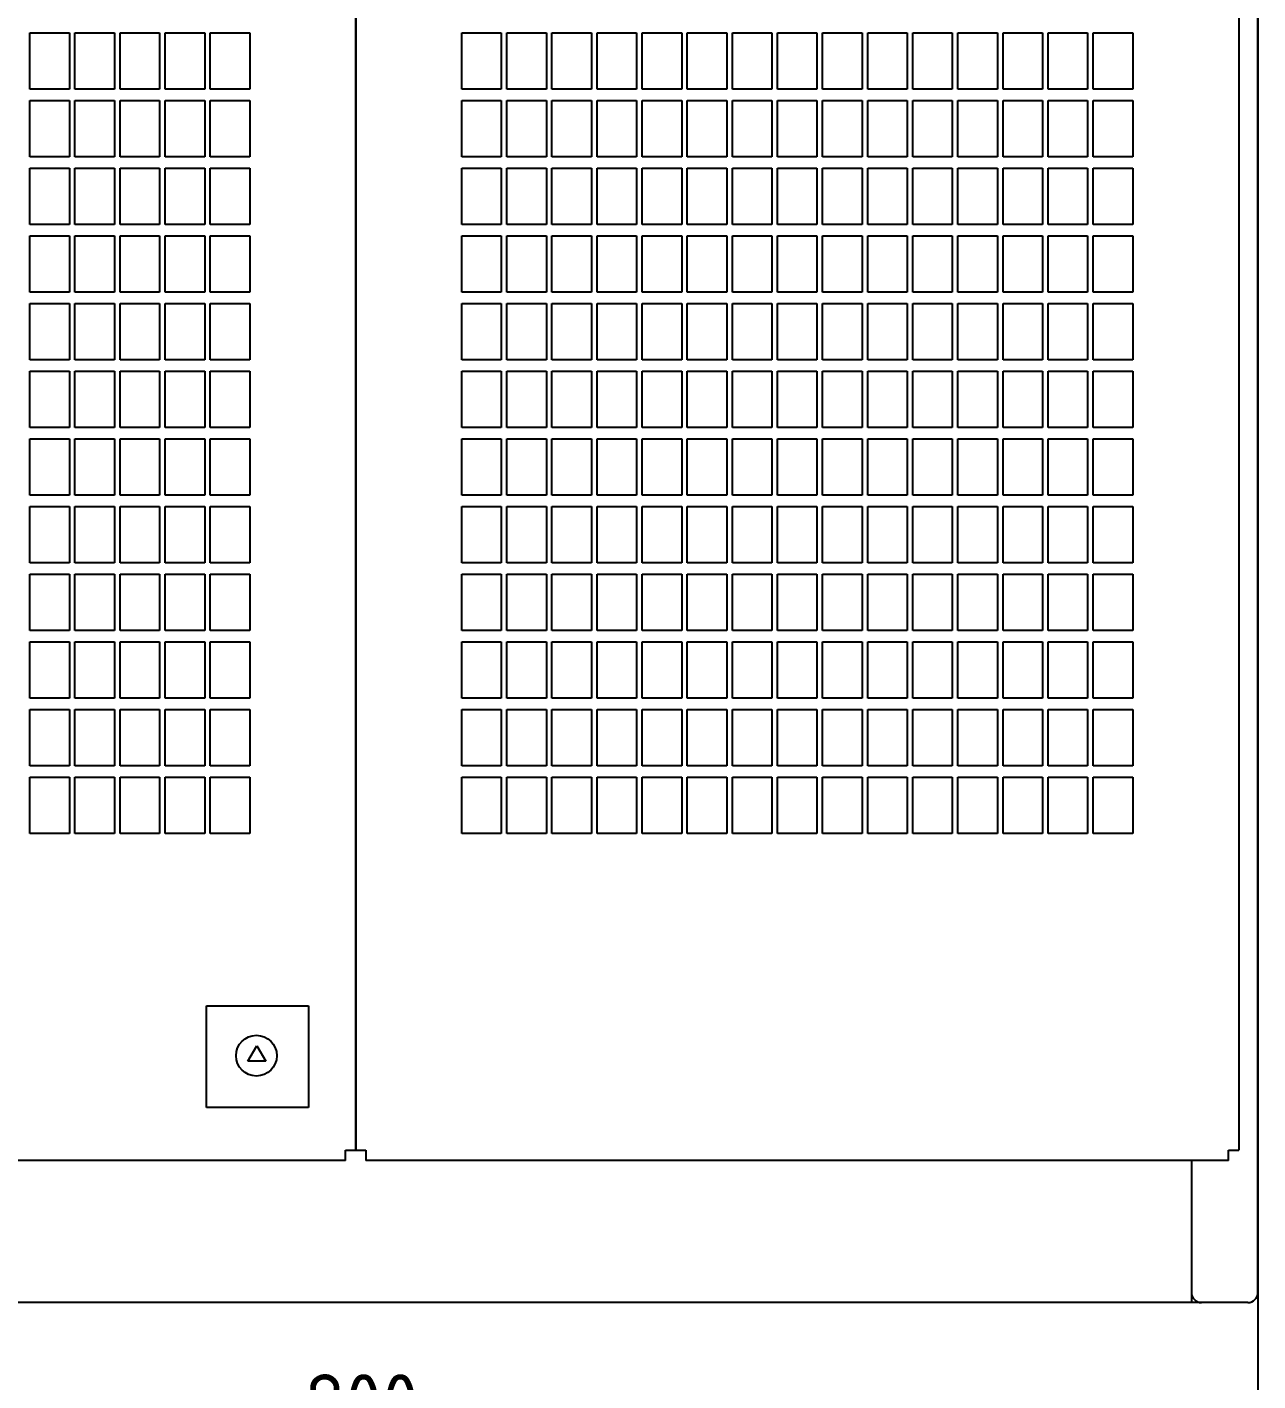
# Model space of a CAD drawing. Header units: inches. Extents: x 0 to 420, y 0 to 297.
# Drawn here: x 287.45 to 331.11, y 102.15 to 150.17 of the extents above; entities that cross this region are included whole.
import ezdxf
from ezdxf.enums import TextEntityAlignment as Align

# ---------------------------------------------------------------- set-up
doc = ezdxf.new("R2010")
doc.units = ezdxf.units.IN
doc.layers.add('Default', color=7, linetype='Continuous')
doc.layers.add('DV1_Default', color=7, linetype='Continuous')
doc.styles.add('SEACAD_seiso_ttf', font='seiso.ttf', dxfattribs={"height": 2})
doc.dimstyles.new('ISO', dxfattribs={"dimtxt": 2, "dimasz": 2, "dimexe": 1, "dimexo": 0, "dimgap": 1, "dimtad": 1, "dimlfac": 12.5, "dimtxsty": 'SEACAD_seiso_ttf', "dimblk1": '_SE_FILLED', "dimblk2": '_SE_FILLED', "dimsah": 1, "dimcen": 1, "dimclrd": 7, "dimclre": 7, "dimclrt": 7, "dimadec": 0, "dimazin": 0, "dimtfac": 1, "dimtmove": 0, "dimatfit": 3, "dimfxl": 1, "dimtolj": 1, "dimarcsym": 0})

# ---------------------------------------------------------------- blocks, each defined once
blk = doc.blocks.new('SE')
at = {"layer": 'Default', "color": 7, "linetype": 'Continuous', "ltscale": 25.4}
for p, q in [((293.818, 111.84), (293.818, 115.449)), ((293.818, 115.449), (297.428, 115.449)), ((297.428, 115.449), (297.428, 111.84)), ((295.275, 113.484), (295.595, 114.032)), ((295.595, 114.032), (295.919, 113.484)), ((295.919, 113.484), (295.275, 113.484)), ((297.428, 111.84), (293.818, 111.84))]:
    blk.add_line(p, q, dxfattribs=at)
blk.add_circle((295.584, 113.683), 0.722, dxfattribs=at)
at = {"layer": 'DV1_Default', "color": 7, "linetype": 'Continuous', "ltscale": 25.4}
for p, q in [((331.109, 280.566), (331.109, 105.286)), ((331.109, 280.566), (331.109, 105.286)), ((331.109, 280.566), (331.109, 105.286)), ((331.109, 280.566), (331.109, 105.286)), ((331.109, 280.566), (331.109, 105.286)), ((331.109, 280.566), (331.109, 121.286)), ((331.109, 105.286), (331.109, 280.566)), ((331.109, 280.566), (331.109, 105.286)), ((331.109, 105.286), (331.109, 280.566)), ((331.109, 105.286), (331.109, 280.566)), ((331.109, 105.286), (331.109, 280.566)), ((331.109, 280.566), (331.109, 105.286)), ((331.109, 280.566), (331.109, 105.286)), ((331.109, 280.566), (331.109, 105.286)), ((331.109, 280.566), (331.109, 121.286)), ((331.109, 105.286), (331.109, 280.566)), ((331.109, 280.566), (331.109, 105.286)), ((331.109, 105.286), (331.109, 280.566)), ((299.109, 110.326), (299.109, 275.526)), ((330.429, 275.526), (330.429, 110.326)), ((331.109, 105.286), (331.109, 264.566)), ((331.109, 105.286), (331.109, 264.566)), ((331.109, 105.286), (331.109, 264.566)), ((331.109, 105.286), (331.109, 264.566)), ((331.109, 105.286), (331.109, 264.566)), ((331.109, 105.286), (331.109, 264.566)), ((331.109, 105.286), (331.109, 264.566)), ((331.109, 105.286), (331.109, 264.566)), ((331.109, 105.286), (331.109, 264.566)), ((331.109, 105.286), (331.109, 264.566)), ((331.109, 105.286), (331.109, 264.566)), ((331.109, 105.286), (331.109, 264.566)), ((299.109, 259.526), (299.109, 110.326)), ((287.549, 147.966), (287.549, 149.966)), ((287.549, 149.966), (288.949, 149.966)), ((288.949, 149.966), (288.949, 147.966)), ((289.149, 147.966), (289.149, 149.966)), ((289.149, 149.966), (290.549, 149.966)), ((290.549, 149.966), (290.549, 147.966)), ((290.749, 147.966), (290.749, 149.966)), ((290.749, 149.966), (292.149, 149.966)), ((292.149, 149.966), (292.149, 147.966)), ((292.349, 147.966), (292.349, 149.966)), ((292.349, 149.966), (293.749, 149.966)), ((293.749, 149.966), (293.749, 147.966)), ((293.949, 147.966), (293.949, 149.966)), ((293.949, 149.966), (295.349, 149.966)), ((295.349, 149.966), (295.349, 147.966)), ((302.869, 147.966), (302.869, 149.966)), ((302.869, 149.966), (304.269, 149.966)), ((304.269, 149.966), (304.269, 147.966)), ((304.469, 147.966), (304.469, 149.966)), ((304.469, 149.966), (305.869, 149.966)), ((305.869, 149.966), (305.869, 147.966)), ((306.069, 147.966), (306.069, 149.966)), ((306.069, 149.966), (307.469, 149.966)), ((307.469, 149.966), (307.469, 147.966)), ((307.669, 147.966), (307.669, 149.966)), ((307.669, 149.966), (309.069, 149.966)), ((309.069, 149.966), (309.069, 147.966)), ((309.269, 147.966), (309.269, 149.966)), ((309.269, 149.966), (310.669, 149.966)), ((310.669, 149.966), (310.669, 147.966)), ((310.869, 147.966), (310.869, 149.966)), ((310.869, 149.966), (312.269, 149.966)), ((312.269, 149.966), (312.269, 147.966)), ((312.469, 147.966), (312.469, 149.966)), ((312.469, 149.966), (313.869, 149.966)), ((313.869, 149.966), (313.869, 147.966)), ((314.069, 147.966), (314.069, 149.966)), ((314.069, 149.966), (315.469, 149.966)), ((315.469, 149.966), (315.469, 147.966)), ((315.669, 147.966), (315.669, 149.966)), ((315.669, 149.966), (317.069, 149.966)), ((317.069, 149.966), (317.069, 147.966)), ((317.269, 147.966), (317.269, 149.966)), ((317.269, 149.966), (318.669, 149.966)), ((318.669, 149.966), (318.669, 147.966)), ((318.869, 147.966), (318.869, 149.966)), ((318.869, 149.966), (320.269, 149.966)), ((320.269, 149.966), (320.269, 147.966)), ((320.469, 147.966), (320.469, 149.966)), ((320.469, 149.966), (321.869, 149.966)), ((321.869, 149.966), (321.869, 147.966)), ((322.069, 147.966), (322.069, 149.966)), ((322.069, 149.966), (323.469, 149.966)), ((323.469, 149.966), (323.469, 147.966)), ((323.669, 147.966), (323.669, 149.966)), ((323.669, 149.966), (325.069, 149.966)), ((325.069, 149.966), (325.069, 147.966)), ((325.269, 147.966), (325.269, 149.966)), ((325.269, 149.966), (326.669, 149.966)), ((326.669, 149.966), (326.669, 147.966)), ((288.949, 147.966), (287.549, 147.966)), ((290.549, 147.966), (289.149, 147.966)), ((292.149, 147.966), (290.749, 147.966)), ((293.749, 147.966), (292.349, 147.966)), ((295.349, 147.966), (293.949, 147.966)), ((304.269, 147.966), (302.869, 147.966)), ((305.869, 147.966), (304.469, 147.966)), ((307.469, 147.966), (306.069, 147.966)), ((309.069, 147.966), (307.669, 147.966)), ((310.669, 147.966), (309.269, 147.966)), ((312.269, 147.966), (310.869, 147.966)), ((313.869, 147.966), (312.469, 147.966)), ((315.469, 147.966), (314.069, 147.966)), ((317.069, 147.966), (315.669, 147.966)), ((318.669, 147.966), (317.269, 147.966)), ((320.269, 147.966), (318.869, 147.966)), ((321.869, 147.966), (320.469, 147.966)), ((323.469, 147.966), (322.069, 147.966)), ((325.069, 147.966), (323.669, 147.966)), ((326.669, 147.966), (325.269, 147.966)), ((287.549, 145.566), (287.549, 147.566)), ((287.549, 147.566), (288.949, 147.566)), ((288.949, 147.566), (288.949, 145.566)), ((289.149, 145.566), (289.149, 147.566)), ((289.149, 147.566), (290.549, 147.566)), ((290.549, 147.566), (290.549, 145.566)), ((290.749, 145.566), (290.749, 147.566)), ((290.749, 147.566), (292.149, 147.566)), ((292.149, 147.566), (292.149, 145.566)), ((292.349, 145.566), (292.349, 147.566)), ((292.349, 147.566), (293.749, 147.566)), ((293.749, 147.566), (293.749, 145.566)), ((293.949, 145.566), (293.949, 147.566)), ((293.949, 147.566), (295.349, 147.566)), ((295.349, 147.566), (295.349, 145.566)), ((302.869, 145.566), (302.869, 147.566)), ((302.869, 147.566), (304.269, 147.566)), ((304.269, 147.566), (304.269, 145.566)), ((304.469, 145.566), (304.469, 147.566)), ((304.469, 147.566), (305.869, 147.566)), ((305.869, 147.566), (305.869, 145.566)), ((306.069, 145.566), (306.069, 147.566)), ((306.069, 147.566), (307.469, 147.566)), ((307.469, 147.566), (307.469, 145.566)), ((307.669, 145.566), (307.669, 147.566)), ((307.669, 147.566), (309.069, 147.566)), ((309.069, 147.566), (309.069, 145.566)), ((309.269, 145.566), (309.269, 147.566)), ((309.269, 147.566), (310.669, 147.566)), ((310.669, 147.566), (310.669, 145.566)), ((310.869, 145.566), (310.869, 147.566)), ((310.869, 147.566), (312.269, 147.566)), ((312.269, 147.566), (312.269, 145.566)), ((312.469, 145.566), (312.469, 147.566)), ((312.469, 147.566), (313.869, 147.566)), ((313.869, 147.566), (313.869, 145.566)), ((314.069, 145.566), (314.069, 147.566)), ((314.069, 147.566), (315.469, 147.566)), ((315.469, 147.566), (315.469, 145.566)), ((315.669, 145.566), (315.669, 147.566)), ((315.669, 147.566), (317.069, 147.566)), ((317.069, 147.566), (317.069, 145.566)), ((317.269, 145.566), (317.269, 147.566)), ((317.269, 147.566), (318.669, 147.566)), ((318.669, 147.566), (318.669, 145.566)), ((318.869, 145.566), (318.869, 147.566)), ((318.869, 147.566), (320.269, 147.566)), ((320.269, 147.566), (320.269, 145.566)), ((320.469, 145.566), (320.469, 147.566)), ((320.469, 147.566), (321.869, 147.566)), ((321.869, 147.566), (321.869, 145.566)), ((322.069, 145.566), (322.069, 147.566)), ((322.069, 147.566), (323.469, 147.566)), ((323.469, 147.566), (323.469, 145.566)), ((323.669, 145.566), (323.669, 147.566)), ((323.669, 147.566), (325.069, 147.566)), ((325.069, 147.566), (325.069, 145.566)), ((325.269, 145.566), (325.269, 147.566)), ((325.269, 147.566), (326.669, 147.566)), ((326.669, 147.566), (326.669, 145.566)), ((288.949, 145.566), (287.549, 145.566)), ((290.549, 145.566), (289.149, 145.566)), ((292.149, 145.566), (290.749, 145.566)), ((293.749, 145.566), (292.349, 145.566)), ((295.349, 145.566), (293.949, 145.566)), ((304.269, 145.566), (302.869, 145.566)), ((305.869, 145.566), (304.469, 145.566)), ((307.469, 145.566), (306.069, 145.566)), ((309.069, 145.566), (307.669, 145.566)), ((310.669, 145.566), (309.269, 145.566)), ((312.269, 145.566), (310.869, 145.566)), ((313.869, 145.566), (312.469, 145.566)), ((315.469, 145.566), (314.069, 145.566)), ((317.069, 145.566), (315.669, 145.566)), ((318.669, 145.566), (317.269, 145.566)), ((320.269, 145.566), (318.869, 145.566)), ((321.869, 145.566), (320.469, 145.566)), ((323.469, 145.566), (322.069, 145.566)), ((325.069, 145.566), (323.669, 145.566)), ((326.669, 145.566), (325.269, 145.566)), ((287.549, 143.166), (287.549, 145.166)), ((287.549, 145.166), (288.949, 145.166)), ((288.949, 145.166), (288.949, 143.166)), ((289.149, 143.166), (289.149, 145.166)), ((289.149, 145.166), (290.549, 145.166)), ((290.549, 145.166), (290.549, 143.166)), ((290.749, 143.166), (290.749, 145.166)), ((290.749, 145.166), (292.149, 145.166)), ((292.149, 145.166), (292.149, 143.166)), ((292.349, 143.166), (292.349, 145.166)), ((292.349, 145.166), (293.749, 145.166)), ((293.749, 145.166), (293.749, 143.166)), ((293.949, 143.166), (293.949, 145.166)), ((293.949, 145.166), (295.349, 145.166)), ((295.349, 145.166), (295.349, 143.166)), ((302.869, 143.166), (302.869, 145.166)), ((302.869, 145.166), (304.269, 145.166)), ((304.269, 145.166), (304.269, 143.166)), ((304.469, 143.166), (304.469, 145.166)), ((304.469, 145.166), (305.869, 145.166)), ((305.869, 145.166), (305.869, 143.166)), ((306.069, 143.166), (306.069, 145.166)), ((306.069, 145.166), (307.469, 145.166)), ((307.469, 145.166), (307.469, 143.166)), ((307.669, 143.166), (307.669, 145.166)), ((307.669, 145.166), (309.069, 145.166)), ((309.069, 145.166), (309.069, 143.166)), ((309.269, 143.166), (309.269, 145.166)), ((309.269, 145.166), (310.669, 145.166)), ((310.669, 145.166), (310.669, 143.166)), ((310.869, 143.166), (310.869, 145.166)), ((310.869, 145.166), (312.269, 145.166)), ((312.269, 145.166), (312.269, 143.166)), ((312.469, 143.166), (312.469, 145.166)), ((312.469, 145.166), (313.869, 145.166)), ((313.869, 145.166), (313.869, 143.166)), ((314.069, 143.166), (314.069, 145.166)), ((314.069, 145.166), (315.469, 145.166)), ((315.469, 145.166), (315.469, 143.166)), ((315.669, 143.166), (315.669, 145.166)), ((315.669, 145.166), (317.069, 145.166)), ((317.069, 145.166), (317.069, 143.166)), ((317.269, 143.166), (317.269, 145.166)), ((317.269, 145.166), (318.669, 145.166)), ((318.669, 145.166), (318.669, 143.166)), ((318.869, 143.166), (318.869, 145.166)), ((318.869, 145.166), (320.269, 145.166)), ((320.269, 145.166), (320.269, 143.166)), ((320.469, 143.166), (320.469, 145.166)), ((320.469, 145.166), (321.869, 145.166)), ((321.869, 145.166), (321.869, 143.166)), ((322.069, 143.166), (322.069, 145.166)), ((322.069, 145.166), (323.469, 145.166)), ((323.469, 145.166), (323.469, 143.166)), ((323.669, 143.166), (323.669, 145.166)), ((323.669, 145.166), (325.069, 145.166)), ((325.069, 145.166), (325.069, 143.166)), ((325.269, 143.166), (325.269, 145.166)), ((325.269, 145.166), (326.669, 145.166)), ((326.669, 145.166), (326.669, 143.166)), ((288.949, 143.166), (287.549, 143.166)), ((290.549, 143.166), (289.149, 143.166)), ((292.149, 143.166), (290.749, 143.166)), ((293.749, 143.166), (292.349, 143.166)), ((295.349, 143.166), (293.949, 143.166)), ((304.269, 143.166), (302.869, 143.166)), ((305.869, 143.166), (304.469, 143.166)), ((307.469, 143.166), (306.069, 143.166)), ((309.069, 143.166), (307.669, 143.166)), ((310.669, 143.166), (309.269, 143.166)), ((312.269, 143.166), (310.869, 143.166)), ((313.869, 143.166), (312.469, 143.166)), ((315.469, 143.166), (314.069, 143.166)), ((317.069, 143.166), (315.669, 143.166)), ((318.669, 143.166), (317.269, 143.166)), ((320.269, 143.166), (318.869, 143.166)), ((321.869, 143.166), (320.469, 143.166)), ((323.469, 143.166), (322.069, 143.166)), ((325.069, 143.166), (323.669, 143.166)), ((326.669, 143.166), (325.269, 143.166)), ((287.549, 140.766), (287.549, 142.766)), ((287.549, 142.766), (288.949, 142.766)), ((288.949, 142.766), (288.949, 140.766)), ((289.149, 140.766), (289.149, 142.766)), ((289.149, 142.766), (290.549, 142.766)), ((290.549, 142.766), (290.549, 140.766)), ((290.749, 140.766), (290.749, 142.766)), ((290.749, 142.766), (292.149, 142.766)), ((292.149, 142.766), (292.149, 140.766)), ((292.349, 140.766), (292.349, 142.766)), ((292.349, 142.766), (293.749, 142.766)), ((293.749, 142.766), (293.749, 140.766)), ((293.949, 140.766), (293.949, 142.766)), ((293.949, 142.766), (295.349, 142.766)), ((295.349, 142.766), (295.349, 140.766)), ((302.869, 140.766), (302.869, 142.766)), ((302.869, 142.766), (304.269, 142.766)), ((304.269, 142.766), (304.269, 140.766)), ((304.469, 140.766), (304.469, 142.766)), ((304.469, 142.766), (305.869, 142.766)), ((305.869, 142.766), (305.869, 140.766)), ((306.069, 140.766), (306.069, 142.766)), ((306.069, 142.766), (307.469, 142.766)), ((307.469, 142.766), (307.469, 140.766)), ((307.669, 140.766), (307.669, 142.766)), ((307.669, 142.766), (309.069, 142.766)), ((309.069, 142.766), (309.069, 140.766)), ((309.269, 140.766), (309.269, 142.766)), ((309.269, 142.766), (310.669, 142.766)), ((310.669, 142.766), (310.669, 140.766)), ((310.869, 140.766), (310.869, 142.766)), ((310.869, 142.766), (312.269, 142.766)), ((312.269, 142.766), (312.269, 140.766)), ((312.469, 140.766), (312.469, 142.766)), ((312.469, 142.766), (313.869, 142.766)), ((313.869, 142.766), (313.869, 140.766)), ((314.069, 140.766), (314.069, 142.766)), ((314.069, 142.766), (315.469, 142.766)), ((315.469, 142.766), (315.469, 140.766)), ((315.669, 140.766), (315.669, 142.766)), ((315.669, 142.766), (317.069, 142.766)), ((317.069, 142.766), (317.069, 140.766)), ((317.269, 140.766), (317.269, 142.766)), ((317.269, 142.766), (318.669, 142.766)), ((318.669, 142.766), (318.669, 140.766)), ((318.869, 140.766), (318.869, 142.766)), ((318.869, 142.766), (320.269, 142.766)), ((320.269, 142.766), (320.269, 140.766)), ((320.469, 140.766), (320.469, 142.766)), ((320.469, 142.766), (321.869, 142.766)), ((321.869, 142.766), (321.869, 140.766)), ((322.069, 140.766), (322.069, 142.766)), ((322.069, 142.766), (323.469, 142.766)), ((323.469, 142.766), (323.469, 140.766)), ((323.669, 140.766), (323.669, 142.766)), ((323.669, 142.766), (325.069, 142.766)), ((325.069, 142.766), (325.069, 140.766)), ((325.269, 140.766), (325.269, 142.766)), ((325.269, 142.766), (326.669, 142.766)), ((326.669, 142.766), (326.669, 140.766)), ((288.949, 140.766), (287.549, 140.766)), ((290.549, 140.766), (289.149, 140.766)), ((292.149, 140.766), (290.749, 140.766)), ((293.749, 140.766), (292.349, 140.766)), ((295.349, 140.766), (293.949, 140.766)), ((304.269, 140.766), (302.869, 140.766)), ((305.869, 140.766), (304.469, 140.766)), ((307.469, 140.766), (306.069, 140.766)), ((309.069, 140.766), (307.669, 140.766)), ((310.669, 140.766), (309.269, 140.766)), ((312.269, 140.766), (310.869, 140.766)), ((313.869, 140.766), (312.469, 140.766)), ((315.469, 140.766), (314.069, 140.766)), ((317.069, 140.766), (315.669, 140.766)), ((318.669, 140.766), (317.269, 140.766)), ((320.269, 140.766), (318.869, 140.766)), ((321.869, 140.766), (320.469, 140.766)), ((323.469, 140.766), (322.069, 140.766)), ((325.069, 140.766), (323.669, 140.766)), ((326.669, 140.766), (325.269, 140.766)), ((287.549, 138.366), (287.549, 140.366)), ((287.549, 140.366), (288.949, 140.366)), ((288.949, 140.366), (288.949, 138.366)), ((289.149, 138.366), (289.149, 140.366)), ((289.149, 140.366), (290.549, 140.366)), ((290.549, 140.366), (290.549, 138.366)), ((290.749, 138.366), (290.749, 140.366)), ((290.749, 140.366), (292.149, 140.366)), ((292.149, 140.366), (292.149, 138.366)), ((292.349, 138.366), (292.349, 140.366)), ((292.349, 140.366), (293.749, 140.366)), ((293.749, 140.366), (293.749, 138.366)), ((293.949, 138.366), (293.949, 140.366)), ((293.949, 140.366), (295.349, 140.366)), ((295.349, 140.366), (295.349, 138.366)), ((302.869, 138.366), (302.869, 140.366)), ((302.869, 140.366), (304.269, 140.366)), ((304.269, 140.366), (304.269, 138.366)), ((304.469, 138.366), (304.469, 140.366)), ((304.469, 140.366), (305.869, 140.366)), ((305.869, 140.366), (305.869, 138.366)), ((306.069, 138.366), (306.069, 140.366)), ((306.069, 140.366), (307.469, 140.366)), ((307.469, 140.366), (307.469, 138.366)), ((307.669, 138.366), (307.669, 140.366)), ((307.669, 140.366), (309.069, 140.366)), ((309.069, 140.366), (309.069, 138.366)), ((309.269, 138.366), (309.269, 140.366)), ((309.269, 140.366), (310.669, 140.366)), ((310.669, 140.366), (310.669, 138.366)), ((310.869, 138.366), (310.869, 140.366)), ((310.869, 140.366), (312.269, 140.366)), ((312.269, 140.366), (312.269, 138.366)), ((312.469, 138.366), (312.469, 140.366)), ((312.469, 140.366), (313.869, 140.366)), ((313.869, 140.366), (313.869, 138.366)), ((314.069, 138.366), (314.069, 140.366)), ((314.069, 140.366), (315.469, 140.366)), ((315.469, 140.366), (315.469, 138.366)), ((315.669, 138.366), (315.669, 140.366)), ((315.669, 140.366), (317.069, 140.366)), ((317.069, 140.366), (317.069, 138.366)), ((317.269, 138.366), (317.269, 140.366)), ((317.269, 140.366), (318.669, 140.366)), ((318.669, 140.366), (318.669, 138.366)), ((318.869, 138.366), (318.869, 140.366)), ((318.869, 140.366), (320.269, 140.366)), ((320.269, 140.366), (320.269, 138.366)), ((320.469, 138.366), (320.469, 140.366)), ((320.469, 140.366), (321.869, 140.366)), ((321.869, 140.366), (321.869, 138.366)), ((322.069, 138.366), (322.069, 140.366)), ((322.069, 140.366), (323.469, 140.366)), ((323.469, 140.366), (323.469, 138.366)), ((323.669, 138.366), (323.669, 140.366)), ((323.669, 140.366), (325.069, 140.366)), ((325.069, 140.366), (325.069, 138.366)), ((325.269, 138.366), (325.269, 140.366)), ((325.269, 140.366), (326.669, 140.366)), ((326.669, 140.366), (326.669, 138.366)), ((288.949, 138.366), (287.549, 138.366)), ((290.549, 138.366), (289.149, 138.366)), ((292.149, 138.366), (290.749, 138.366)), ((293.749, 138.366), (292.349, 138.366)), ((295.349, 138.366), (293.949, 138.366)), ((304.269, 138.366), (302.869, 138.366)), ((305.869, 138.366), (304.469, 138.366)), ((307.469, 138.366), (306.069, 138.366)), ((309.069, 138.366), (307.669, 138.366)), ((310.669, 138.366), (309.269, 138.366)), ((312.269, 138.366), (310.869, 138.366)), ((313.869, 138.366), (312.469, 138.366)), ((315.469, 138.366), (314.069, 138.366)), ((317.069, 138.366), (315.669, 138.366)), ((318.669, 138.366), (317.269, 138.366)), ((320.269, 138.366), (318.869, 138.366)), ((321.869, 138.366), (320.469, 138.366)), ((323.469, 138.366), (322.069, 138.366)), ((325.069, 138.366), (323.669, 138.366)), ((326.669, 138.366), (325.269, 138.366)), ((287.549, 135.966), (287.549, 137.966)), ((287.549, 137.966), (288.949, 137.966)), ((288.949, 137.966), (288.949, 135.966)), ((289.149, 135.966), (289.149, 137.966)), ((289.149, 137.966), (290.549, 137.966)), ((290.549, 137.966), (290.549, 135.966)), ((290.749, 135.966), (290.749, 137.966)), ((290.749, 137.966), (292.149, 137.966)), ((292.149, 137.966), (292.149, 135.966)), ((292.349, 135.966), (292.349, 137.966)), ((292.349, 137.966), (293.749, 137.966)), ((293.749, 137.966), (293.749, 135.966)), ((293.949, 135.966), (293.949, 137.966)), ((293.949, 137.966), (295.349, 137.966)), ((295.349, 137.966), (295.349, 135.966)), ((302.869, 135.966), (302.869, 137.966)), ((302.869, 137.966), (304.269, 137.966)), ((304.269, 137.966), (304.269, 135.966)), ((304.469, 135.966), (304.469, 137.966)), ((304.469, 137.966), (305.869, 137.966)), ((305.869, 137.966), (305.869, 135.966)), ((306.069, 135.966), (306.069, 137.966)), ((306.069, 137.966), (307.469, 137.966)), ((307.469, 137.966), (307.469, 135.966)), ((307.669, 135.966), (307.669, 137.966)), ((307.669, 137.966), (309.069, 137.966)), ((309.069, 137.966), (309.069, 135.966)), ((309.269, 135.966), (309.269, 137.966)), ((309.269, 137.966), (310.669, 137.966)), ((310.669, 137.966), (310.669, 135.966)), ((310.869, 135.966), (310.869, 137.966)), ((310.869, 137.966), (312.269, 137.966)), ((312.269, 137.966), (312.269, 135.966)), ((312.469, 135.966), (312.469, 137.966)), ((312.469, 137.966), (313.869, 137.966)), ((313.869, 137.966), (313.869, 135.966)), ((314.069, 135.966), (314.069, 137.966)), ((314.069, 137.966), (315.469, 137.966)), ((315.469, 137.966), (315.469, 135.966)), ((315.669, 135.966), (315.669, 137.966)), ((315.669, 137.966), (317.069, 137.966)), ((317.069, 137.966), (317.069, 135.966)), ((317.269, 135.966), (317.269, 137.966)), ((317.269, 137.966), (318.669, 137.966)), ((318.669, 137.966), (318.669, 135.966)), ((318.869, 135.966), (318.869, 137.966)), ((318.869, 137.966), (320.269, 137.966)), ((320.269, 137.966), (320.269, 135.966)), ((320.469, 135.966), (320.469, 137.966)), ((320.469, 137.966), (321.869, 137.966)), ((321.869, 137.966), (321.869, 135.966)), ((322.069, 135.966), (322.069, 137.966)), ((322.069, 137.966), (323.469, 137.966)), ((323.469, 137.966), (323.469, 135.966)), ((323.669, 135.966), (323.669, 137.966)), ((323.669, 137.966), (325.069, 137.966)), ((325.069, 137.966), (325.069, 135.966)), ((325.269, 135.966), (325.269, 137.966)), ((325.269, 137.966), (326.669, 137.966)), ((326.669, 137.966), (326.669, 135.966)), ((288.949, 135.966), (287.549, 135.966)), ((290.549, 135.966), (289.149, 135.966)), ((292.149, 135.966), (290.749, 135.966)), ((293.749, 135.966), (292.349, 135.966)), ((295.349, 135.966), (293.949, 135.966)), ((304.269, 135.966), (302.869, 135.966)), ((305.869, 135.966), (304.469, 135.966)), ((307.469, 135.966), (306.069, 135.966)), ((309.069, 135.966), (307.669, 135.966)), ((310.669, 135.966), (309.269, 135.966)), ((312.269, 135.966), (310.869, 135.966)), ((313.869, 135.966), (312.469, 135.966)), ((315.469, 135.966), (314.069, 135.966)), ((317.069, 135.966), (315.669, 135.966)), ((318.669, 135.966), (317.269, 135.966)), ((320.269, 135.966), (318.869, 135.966)), ((321.869, 135.966), (320.469, 135.966)), ((323.469, 135.966), (322.069, 135.966)), ((325.069, 135.966), (323.669, 135.966)), ((326.669, 135.966), (325.269, 135.966)), ((287.549, 133.566), (287.549, 135.566)), ((287.549, 135.566), (288.949, 135.566)), ((288.949, 135.566), (288.949, 133.566)), ((289.149, 133.566), (289.149, 135.566)), ((289.149, 135.566), (290.549, 135.566)), ((290.549, 135.566), (290.549, 133.566)), ((290.749, 133.566), (290.749, 135.566)), ((290.749, 135.566), (292.149, 135.566)), ((292.149, 135.566), (292.149, 133.566)), ((292.349, 133.566), (292.349, 135.566)), ((292.349, 135.566), (293.749, 135.566)), ((293.749, 135.566), (293.749, 133.566)), ((293.949, 133.566), (293.949, 135.566)), ((293.949, 135.566), (295.349, 135.566)), ((295.349, 135.566), (295.349, 133.566)), ((302.869, 133.566), (302.869, 135.566)), ((302.869, 135.566), (304.269, 135.566)), ((304.269, 135.566), (304.269, 133.566)), ((304.469, 133.566), (304.469, 135.566)), ((304.469, 135.566), (305.869, 135.566)), ((305.869, 135.566), (305.869, 133.566)), ((306.069, 133.566), (306.069, 135.566)), ((306.069, 135.566), (307.469, 135.566)), ((307.469, 135.566), (307.469, 133.566)), ((307.669, 133.566), (307.669, 135.566)), ((307.669, 135.566), (309.069, 135.566)), ((309.069, 135.566), (309.069, 133.566)), ((309.269, 133.566), (309.269, 135.566)), ((309.269, 135.566), (310.669, 135.566)), ((310.669, 135.566), (310.669, 133.566)), ((310.869, 133.566), (310.869, 135.566)), ((310.869, 135.566), (312.269, 135.566)), ((312.269, 135.566), (312.269, 133.566)), ((312.469, 133.566), (312.469, 135.566)), ((312.469, 135.566), (313.869, 135.566)), ((313.869, 135.566), (313.869, 133.566)), ((314.069, 133.566), (314.069, 135.566)), ((314.069, 135.566), (315.469, 135.566)), ((315.469, 135.566), (315.469, 133.566)), ((315.669, 133.566), (315.669, 135.566)), ((315.669, 135.566), (317.069, 135.566)), ((317.069, 135.566), (317.069, 133.566)), ((317.269, 133.566), (317.269, 135.566)), ((317.269, 135.566), (318.669, 135.566)), ((318.669, 135.566), (318.669, 133.566)), ((318.869, 133.566), (318.869, 135.566)), ((318.869, 135.566), (320.269, 135.566)), ((320.269, 135.566), (320.269, 133.566)), ((320.469, 133.566), (320.469, 135.566)), ((320.469, 135.566), (321.869, 135.566)), ((321.869, 135.566), (321.869, 133.566)), ((322.069, 133.566), (322.069, 135.566)), ((322.069, 135.566), (323.469, 135.566)), ((323.469, 135.566), (323.469, 133.566)), ((323.669, 133.566), (323.669, 135.566)), ((323.669, 135.566), (325.069, 135.566)), ((325.069, 135.566), (325.069, 133.566)), ((325.269, 133.566), (325.269, 135.566)), ((325.269, 135.566), (326.669, 135.566)), ((326.669, 135.566), (326.669, 133.566)), ((288.949, 133.566), (287.549, 133.566)), ((290.549, 133.566), (289.149, 133.566)), ((292.149, 133.566), (290.749, 133.566)), ((293.749, 133.566), (292.349, 133.566)), ((295.349, 133.566), (293.949, 133.566)), ((304.269, 133.566), (302.869, 133.566)), ((305.869, 133.566), (304.469, 133.566)), ((307.469, 133.566), (306.069, 133.566)), ((309.069, 133.566), (307.669, 133.566)), ((310.669, 133.566), (309.269, 133.566)), ((312.269, 133.566), (310.869, 133.566)), ((313.869, 133.566), (312.469, 133.566)), ((315.469, 133.566), (314.069, 133.566)), ((317.069, 133.566), (315.669, 133.566)), ((318.669, 133.566), (317.269, 133.566)), ((320.269, 133.566), (318.869, 133.566)), ((321.869, 133.566), (320.469, 133.566)), ((323.469, 133.566), (322.069, 133.566)), ((325.069, 133.566), (323.669, 133.566)), ((326.669, 133.566), (325.269, 133.566)), ((287.549, 131.166), (287.549, 133.166)), ((287.549, 133.166), (288.949, 133.166)), ((288.949, 133.166), (288.949, 131.166)), ((289.149, 131.166), (289.149, 133.166)), ((289.149, 133.166), (290.549, 133.166)), ((290.549, 133.166), (290.549, 131.166)), ((290.749, 131.166), (290.749, 133.166)), ((290.749, 133.166), (292.149, 133.166)), ((292.149, 133.166), (292.149, 131.166)), ((292.349, 131.166), (292.349, 133.166)), ((292.349, 133.166), (293.749, 133.166)), ((293.749, 133.166), (293.749, 131.166)), ((293.949, 131.166), (293.949, 133.166)), ((293.949, 133.166), (295.349, 133.166)), ((295.349, 133.166), (295.349, 131.166)), ((302.869, 131.166), (302.869, 133.166)), ((302.869, 133.166), (304.269, 133.166)), ((304.269, 133.166), (304.269, 131.166)), ((304.469, 131.166), (304.469, 133.166)), ((304.469, 133.166), (305.869, 133.166)), ((305.869, 133.166), (305.869, 131.166)), ((306.069, 131.166), (306.069, 133.166)), ((306.069, 133.166), (307.469, 133.166)), ((307.469, 133.166), (307.469, 131.166)), ((307.669, 131.166), (307.669, 133.166)), ((307.669, 133.166), (309.069, 133.166)), ((309.069, 133.166), (309.069, 131.166)), ((309.269, 131.166), (309.269, 133.166)), ((309.269, 133.166), (310.669, 133.166)), ((310.669, 133.166), (310.669, 131.166)), ((310.869, 131.166), (310.869, 133.166)), ((310.869, 133.166), (312.269, 133.166)), ((312.269, 133.166), (312.269, 131.166)), ((312.469, 131.166), (312.469, 133.166)), ((312.469, 133.166), (313.869, 133.166)), ((313.869, 133.166), (313.869, 131.166)), ((314.069, 131.166), (314.069, 133.166)), ((314.069, 133.166), (315.469, 133.166)), ((315.469, 133.166), (315.469, 131.166)), ((315.669, 131.166), (315.669, 133.166)), ((315.669, 133.166), (317.069, 133.166)), ((317.069, 133.166), (317.069, 131.166)), ((317.269, 131.166), (317.269, 133.166)), ((317.269, 133.166), (318.669, 133.166)), ((318.669, 133.166), (318.669, 131.166)), ((318.869, 131.166), (318.869, 133.166)), ((318.869, 133.166), (320.269, 133.166)), ((320.269, 133.166), (320.269, 131.166)), ((320.469, 131.166), (320.469, 133.166)), ((320.469, 133.166), (321.869, 133.166)), ((321.869, 133.166), (321.869, 131.166)), ((322.069, 131.166), (322.069, 133.166)), ((322.069, 133.166), (323.469, 133.166)), ((323.469, 133.166), (323.469, 131.166)), ((323.669, 131.166), (323.669, 133.166)), ((323.669, 133.166), (325.069, 133.166)), ((325.069, 133.166), (325.069, 131.166)), ((325.269, 131.166), (325.269, 133.166)), ((325.269, 133.166), (326.669, 133.166)), ((326.669, 133.166), (326.669, 131.166)), ((288.949, 131.166), (287.549, 131.166)), ((290.549, 131.166), (289.149, 131.166)), ((292.149, 131.166), (290.749, 131.166)), ((293.749, 131.166), (292.349, 131.166)), ((295.349, 131.166), (293.949, 131.166)), ((304.269, 131.166), (302.869, 131.166)), ((305.869, 131.166), (304.469, 131.166)), ((307.469, 131.166), (306.069, 131.166)), ((309.069, 131.166), (307.669, 131.166)), ((310.669, 131.166), (309.269, 131.166)), ((312.269, 131.166), (310.869, 131.166)), ((313.869, 131.166), (312.469, 131.166)), ((315.469, 131.166), (314.069, 131.166)), ((317.069, 131.166), (315.669, 131.166)), ((318.669, 131.166), (317.269, 131.166)), ((320.269, 131.166), (318.869, 131.166)), ((321.869, 131.166), (320.469, 131.166)), ((323.469, 131.166), (322.069, 131.166)), ((325.069, 131.166), (323.669, 131.166)), ((326.669, 131.166), (325.269, 131.166)), ((287.549, 128.766), (287.549, 130.766)), ((287.549, 130.766), (288.949, 130.766)), ((288.949, 130.766), (288.949, 128.766)), ((289.149, 128.766), (289.149, 130.766)), ((289.149, 130.766), (290.549, 130.766)), ((290.549, 130.766), (290.549, 128.766)), ((290.749, 128.766), (290.749, 130.766)), ((290.749, 130.766), (292.149, 130.766)), ((292.149, 130.766), (292.149, 128.766)), ((292.349, 128.766), (292.349, 130.766)), ((292.349, 130.766), (293.749, 130.766)), ((293.749, 130.766), (293.749, 128.766)), ((293.949, 128.766), (293.949, 130.766)), ((293.949, 130.766), (295.349, 130.766)), ((295.349, 130.766), (295.349, 128.766)), ((302.869, 128.766), (302.869, 130.766)), ((302.869, 130.766), (304.269, 130.766)), ((304.269, 130.766), (304.269, 128.766)), ((304.469, 128.766), (304.469, 130.766)), ((304.469, 130.766), (305.869, 130.766)), ((305.869, 130.766), (305.869, 128.766)), ((306.069, 128.766), (306.069, 130.766)), ((306.069, 130.766), (307.469, 130.766)), ((307.469, 130.766), (307.469, 128.766)), ((307.669, 128.766), (307.669, 130.766)), ((307.669, 130.766), (309.069, 130.766)), ((309.069, 130.766), (309.069, 128.766)), ((309.269, 128.766), (309.269, 130.766)), ((309.269, 130.766), (310.669, 130.766)), ((310.669, 130.766), (310.669, 128.766)), ((310.869, 128.766), (310.869, 130.766)), ((310.869, 130.766), (312.269, 130.766)), ((312.269, 130.766), (312.269, 128.766)), ((312.469, 128.766), (312.469, 130.766)), ((312.469, 130.766), (313.869, 130.766)), ((313.869, 130.766), (313.869, 128.766)), ((314.069, 128.766), (314.069, 130.766)), ((314.069, 130.766), (315.469, 130.766)), ((315.469, 130.766), (315.469, 128.766)), ((315.669, 128.766), (315.669, 130.766)), ((315.669, 130.766), (317.069, 130.766)), ((317.069, 130.766), (317.069, 128.766)), ((317.269, 128.766), (317.269, 130.766)), ((317.269, 130.766), (318.669, 130.766)), ((318.669, 130.766), (318.669, 128.766)), ((318.869, 128.766), (318.869, 130.766)), ((318.869, 130.766), (320.269, 130.766)), ((320.269, 130.766), (320.269, 128.766)), ((320.469, 128.766), (320.469, 130.766)), ((320.469, 130.766), (321.869, 130.766)), ((321.869, 130.766), (321.869, 128.766)), ((322.069, 128.766), (322.069, 130.766)), ((322.069, 130.766), (323.469, 130.766)), ((323.469, 130.766), (323.469, 128.766)), ((323.669, 128.766), (323.669, 130.766)), ((323.669, 130.766), (325.069, 130.766)), ((325.069, 130.766), (325.069, 128.766)), ((325.269, 128.766), (325.269, 130.766)), ((325.269, 130.766), (326.669, 130.766)), ((326.669, 130.766), (326.669, 128.766)), ((288.949, 128.766), (287.549, 128.766)), ((290.549, 128.766), (289.149, 128.766)), ((292.149, 128.766), (290.749, 128.766)), ((293.749, 128.766), (292.349, 128.766)), ((295.349, 128.766), (293.949, 128.766)), ((304.269, 128.766), (302.869, 128.766)), ((305.869, 128.766), (304.469, 128.766)), ((307.469, 128.766), (306.069, 128.766)), ((309.069, 128.766), (307.669, 128.766)), ((310.669, 128.766), (309.269, 128.766)), ((312.269, 128.766), (310.869, 128.766)), ((313.869, 128.766), (312.469, 128.766)), ((315.469, 128.766), (314.069, 128.766)), ((317.069, 128.766), (315.669, 128.766)), ((318.669, 128.766), (317.269, 128.766)), ((320.269, 128.766), (318.869, 128.766)), ((321.869, 128.766), (320.469, 128.766)), ((323.469, 128.766), (322.069, 128.766)), ((325.069, 128.766), (323.669, 128.766)), ((326.669, 128.766), (325.269, 128.766)), ((287.549, 126.366), (287.549, 128.366)), ((287.549, 128.366), (288.949, 128.366)), ((288.949, 128.366), (288.949, 126.366)), ((289.149, 126.366), (289.149, 128.366)), ((289.149, 128.366), (290.549, 128.366)), ((290.549, 128.366), (290.549, 126.366)), ((290.749, 126.366), (290.749, 128.366)), ((290.749, 128.366), (292.149, 128.366)), ((292.149, 128.366), (292.149, 126.366)), ((292.349, 126.366), (292.349, 128.366)), ((292.349, 128.366), (293.749, 128.366)), ((293.749, 128.366), (293.749, 126.366)), ((293.949, 126.366), (293.949, 128.366)), ((293.949, 128.366), (295.349, 128.366)), ((295.349, 128.366), (295.349, 126.366)), ((302.869, 126.366), (302.869, 128.366)), ((302.869, 128.366), (304.269, 128.366)), ((304.269, 128.366), (304.269, 126.366)), ((304.469, 126.366), (304.469, 128.366)), ((304.469, 128.366), (305.869, 128.366)), ((305.869, 128.366), (305.869, 126.366)), ((306.069, 126.366), (306.069, 128.366)), ((306.069, 128.366), (307.469, 128.366)), ((307.469, 128.366), (307.469, 126.366)), ((307.669, 126.366), (307.669, 128.366)), ((307.669, 128.366), (309.069, 128.366)), ((309.069, 128.366), (309.069, 126.366)), ((309.269, 126.366), (309.269, 128.366)), ((309.269, 128.366), (310.669, 128.366)), ((310.669, 128.366), (310.669, 126.366)), ((310.869, 126.366), (310.869, 128.366)), ((310.869, 128.366), (312.269, 128.366)), ((312.269, 128.366), (312.269, 126.366)), ((312.469, 126.366), (312.469, 128.366)), ((312.469, 128.366), (313.869, 128.366)), ((313.869, 128.366), (313.869, 126.366)), ((314.069, 126.366), (314.069, 128.366)), ((314.069, 128.366), (315.469, 128.366)), ((315.469, 128.366), (315.469, 126.366)), ((315.669, 126.366), (315.669, 128.366)), ((315.669, 128.366), (317.069, 128.366)), ((317.069, 128.366), (317.069, 126.366)), ((317.269, 126.366), (317.269, 128.366)), ((317.269, 128.366), (318.669, 128.366)), ((318.669, 128.366), (318.669, 126.366)), ((318.869, 126.366), (318.869, 128.366)), ((318.869, 128.366), (320.269, 128.366)), ((320.269, 128.366), (320.269, 126.366)), ((320.469, 126.366), (320.469, 128.366)), ((320.469, 128.366), (321.869, 128.366)), ((321.869, 128.366), (321.869, 126.366)), ((322.069, 126.366), (322.069, 128.366)), ((322.069, 128.366), (323.469, 128.366)), ((323.469, 128.366), (323.469, 126.366)), ((323.669, 126.366), (323.669, 128.366)), ((323.669, 128.366), (325.069, 128.366)), ((325.069, 128.366), (325.069, 126.366)), ((325.269, 126.366), (325.269, 128.366)), ((325.269, 128.366), (326.669, 128.366)), ((326.669, 128.366), (326.669, 126.366)), ((288.949, 126.366), (287.549, 126.366)), ((290.549, 126.366), (289.149, 126.366)), ((292.149, 126.366), (290.749, 126.366)), ((293.749, 126.366), (292.349, 126.366)), ((295.349, 126.366), (293.949, 126.366)), ((304.269, 126.366), (302.869, 126.366)), ((305.869, 126.366), (304.469, 126.366)), ((307.469, 126.366), (306.069, 126.366)), ((309.069, 126.366), (307.669, 126.366)), ((310.669, 126.366), (309.269, 126.366)), ((312.269, 126.366), (310.869, 126.366)), ((313.869, 126.366), (312.469, 126.366)), ((315.469, 126.366), (314.069, 126.366)), ((317.069, 126.366), (315.669, 126.366)), ((318.669, 126.366), (317.269, 126.366)), ((320.269, 126.366), (318.869, 126.366)), ((321.869, 126.366), (320.469, 126.366)), ((323.469, 126.366), (322.069, 126.366)), ((325.069, 126.366), (323.669, 126.366)), ((326.669, 126.366), (325.269, 126.366)), ((287.549, 123.966), (287.549, 125.966)), ((287.549, 125.966), (288.949, 125.966)), ((288.949, 125.966), (288.949, 123.966)), ((289.149, 123.966), (289.149, 125.966)), ((289.149, 125.966), (290.549, 125.966)), ((290.549, 125.966), (290.549, 123.966)), ((290.749, 123.966), (290.749, 125.966)), ((290.749, 125.966), (292.149, 125.966)), ((292.149, 125.966), (292.149, 123.966)), ((292.349, 123.966), (292.349, 125.966)), ((292.349, 125.966), (293.749, 125.966)), ((293.749, 125.966), (293.749, 123.966)), ((293.949, 123.966), (293.949, 125.966)), ((293.949, 125.966), (295.349, 125.966)), ((295.349, 125.966), (295.349, 123.966)), ((302.869, 123.966), (302.869, 125.966)), ((302.869, 125.966), (304.269, 125.966)), ((304.269, 125.966), (304.269, 123.966)), ((304.469, 123.966), (304.469, 125.966)), ((304.469, 125.966), (305.869, 125.966)), ((305.869, 125.966), (305.869, 123.966)), ((306.069, 123.966), (306.069, 125.966)), ((306.069, 125.966), (307.469, 125.966)), ((307.469, 125.966), (307.469, 123.966)), ((307.669, 123.966), (307.669, 125.966)), ((307.669, 125.966), (309.069, 125.966)), ((309.069, 125.966), (309.069, 123.966)), ((309.269, 123.966), (309.269, 125.966)), ((309.269, 125.966), (310.669, 125.966)), ((310.669, 125.966), (310.669, 123.966)), ((310.869, 123.966), (310.869, 125.966)), ((310.869, 125.966), (312.269, 125.966)), ((312.269, 125.966), (312.269, 123.966)), ((312.469, 123.966), (312.469, 125.966)), ((312.469, 125.966), (313.869, 125.966)), ((313.869, 125.966), (313.869, 123.966)), ((314.069, 123.966), (314.069, 125.966)), ((314.069, 125.966), (315.469, 125.966)), ((315.469, 125.966), (315.469, 123.966)), ((315.669, 123.966), (315.669, 125.966)), ((315.669, 125.966), (317.069, 125.966)), ((317.069, 125.966), (317.069, 123.966)), ((317.269, 123.966), (317.269, 125.966)), ((317.269, 125.966), (318.669, 125.966)), ((318.669, 125.966), (318.669, 123.966)), ((318.869, 123.966), (318.869, 125.966)), ((318.869, 125.966), (320.269, 125.966)), ((320.269, 125.966), (320.269, 123.966)), ((320.469, 123.966), (320.469, 125.966)), ((320.469, 125.966), (321.869, 125.966)), ((321.869, 125.966), (321.869, 123.966)), ((322.069, 123.966), (322.069, 125.966)), ((322.069, 125.966), (323.469, 125.966)), ((323.469, 125.966), (323.469, 123.966)), ((323.669, 123.966), (323.669, 125.966)), ((323.669, 125.966), (325.069, 125.966)), ((325.069, 125.966), (325.069, 123.966)), ((325.269, 123.966), (325.269, 125.966)), ((325.269, 125.966), (326.669, 125.966)), ((326.669, 125.966), (326.669, 123.966)), ((288.949, 123.966), (287.549, 123.966)), ((290.549, 123.966), (289.149, 123.966)), ((292.149, 123.966), (290.749, 123.966)), ((293.749, 123.966), (292.349, 123.966)), ((295.349, 123.966), (293.949, 123.966)), ((304.269, 123.966), (302.869, 123.966)), ((305.869, 123.966), (304.469, 123.966)), ((307.469, 123.966), (306.069, 123.966)), ((309.069, 123.966), (307.669, 123.966)), ((310.669, 123.966), (309.269, 123.966)), ((312.269, 123.966), (310.869, 123.966)), ((313.869, 123.966), (312.469, 123.966)), ((315.469, 123.966), (314.069, 123.966)), ((317.069, 123.966), (315.669, 123.966)), ((318.669, 123.966), (317.269, 123.966)), ((320.269, 123.966), (318.869, 123.966)), ((321.869, 123.966), (320.469, 123.966)), ((323.469, 123.966), (322.069, 123.966)), ((325.069, 123.966), (323.669, 123.966)), ((326.669, 123.966), (325.269, 123.966)), ((287.549, 121.566), (287.549, 123.566)), ((287.549, 123.566), (288.949, 123.566)), ((288.949, 123.566), (288.949, 121.566)), ((289.149, 121.566), (289.149, 123.566)), ((289.149, 123.566), (290.549, 123.566)), ((290.549, 123.566), (290.549, 121.566)), ((290.749, 121.566), (290.749, 123.566)), ((290.749, 123.566), (292.149, 123.566)), ((292.149, 123.566), (292.149, 121.566)), ((292.349, 121.566), (292.349, 123.566)), ((292.349, 123.566), (293.749, 123.566)), ((293.749, 123.566), (293.749, 121.566)), ((293.949, 121.566), (293.949, 123.566)), ((293.949, 123.566), (295.349, 123.566)), ((295.349, 123.566), (295.349, 121.566)), ((302.869, 121.566), (302.869, 123.566)), ((302.869, 123.566), (304.269, 123.566)), ((304.269, 123.566), (304.269, 121.566)), ((304.469, 121.566), (304.469, 123.566)), ((304.469, 123.566), (305.869, 123.566)), ((305.869, 123.566), (305.869, 121.566)), ((306.069, 121.566), (306.069, 123.566)), ((306.069, 123.566), (307.469, 123.566)), ((307.469, 123.566), (307.469, 121.566)), ((307.669, 121.566), (307.669, 123.566)), ((307.669, 123.566), (309.069, 123.566)), ((309.069, 123.566), (309.069, 121.566)), ((309.269, 121.566), (309.269, 123.566)), ((309.269, 123.566), (310.669, 123.566)), ((310.669, 123.566), (310.669, 121.566)), ((310.869, 121.566), (310.869, 123.566)), ((310.869, 123.566), (312.269, 123.566)), ((312.269, 123.566), (312.269, 121.566)), ((312.469, 121.566), (312.469, 123.566)), ((312.469, 123.566), (313.869, 123.566)), ((313.869, 123.566), (313.869, 121.566)), ((314.069, 121.566), (314.069, 123.566)), ((314.069, 123.566), (315.469, 123.566)), ((315.469, 123.566), (315.469, 121.566)), ((315.669, 121.566), (315.669, 123.566)), ((315.669, 123.566), (317.069, 123.566)), ((317.069, 123.566), (317.069, 121.566)), ((317.269, 121.566), (317.269, 123.566)), ((317.269, 123.566), (318.669, 123.566)), ((318.669, 123.566), (318.669, 121.566)), ((318.869, 121.566), (318.869, 123.566)), ((318.869, 123.566), (320.269, 123.566)), ((320.269, 123.566), (320.269, 121.566)), ((320.469, 121.566), (320.469, 123.566)), ((320.469, 123.566), (321.869, 123.566)), ((321.869, 123.566), (321.869, 121.566)), ((322.069, 121.566), (322.069, 123.566)), ((322.069, 123.566), (323.469, 123.566)), ((323.469, 123.566), (323.469, 121.566)), ((323.669, 121.566), (323.669, 123.566)), ((323.669, 123.566), (325.069, 123.566)), ((325.069, 123.566), (325.069, 121.566)), ((325.269, 121.566), (325.269, 123.566)), ((325.269, 123.566), (326.669, 123.566)), ((326.669, 123.566), (326.669, 121.566)), ((288.949, 121.566), (287.549, 121.566)), ((290.549, 121.566), (289.149, 121.566)), ((292.149, 121.566), (290.749, 121.566)), ((293.749, 121.566), (292.349, 121.566)), ((295.349, 121.566), (293.949, 121.566)), ((304.269, 121.566), (302.869, 121.566)), ((305.869, 121.566), (304.469, 121.566)), ((307.469, 121.566), (306.069, 121.566)), ((309.069, 121.566), (307.669, 121.566)), ((310.669, 121.566), (309.269, 121.566)), ((312.269, 121.566), (310.869, 121.566)), ((313.869, 121.566), (312.469, 121.566)), ((315.469, 121.566), (314.069, 121.566)), ((317.069, 121.566), (315.669, 121.566)), ((318.669, 121.566), (317.269, 121.566)), ((320.269, 121.566), (318.869, 121.566)), ((321.869, 121.566), (320.469, 121.566)), ((323.469, 121.566), (322.069, 121.566)), ((325.069, 121.566), (323.669, 121.566)), ((326.669, 121.566), (325.269, 121.566)), ((298.749, 109.966), (268.149, 109.966)), ((298.749, 109.966), (298.749, 110.326)), ((298.749, 110.326), (299.109, 110.326)), ((299.109, 110.326), (299.469, 110.326)), ((299.469, 110.326), (299.469, 109.966)), ((330.069, 109.966), (299.469, 109.966)), ((328.749, 109.966), (328.749, 105.286)), ((330.069, 109.966), (330.069, 110.326)), ((330.069, 110.326), (330.429, 110.326)), ((328.749, 105.286), (328.749, 104.926)), ((330.749, 104.926), (267.469, 104.926)), ((330.749, 104.926), (329.109, 104.926)), ((330.749, 104.926), (329.109, 104.926))]:
    blk.add_line(p, q, dxfattribs=at)
for centre, start, end in [((329.109, 105.286), 180, 270), ((329.109, 105.286), 180, 270), ((330.749, 105.286), 270, 360), ((330.749, 105.286), 270, 360)]:
    blk.add_arc(centre, 0.36, start, end, dxfattribs=at)
blk = doc.blocks.new('DMBLK5')
at = {"layer": 'Default', "linetype": 'Continuous', "ltscale": 25.4}
for points in [[(269.109, 99.553), (269.109, 100.22), (267.109, 99.886)], [(329.109, 99.553), (331.109, 99.886), (329.109, 100.22)]]:
    blk.add_hatch(color=7, dxfattribs=at).paths.add_polyline_path(points)
at = {"layer": 'Default', "color": 7, "linetype": 'Continuous', "ltscale": 25.4}
for p, q in [((267.109, 105.286), (267.109, 98.886)), ((331.109, 105.286), (331.109, 98.886)), ((267.109, 99.886), (331.109, 99.886))]:
    blk.add_line(p, q, dxfattribs=at)
at = {"layer": 'Default', "color": 7, "linetype": 'Continuous', "lineweight": 13, "ltscale": 25.4, "const_width": 0.00015}
for points in [[(269.109, 99.553), (267.109, 99.886), (269.109, 100.22), (269.109, 99.553)], [(329.109, 99.553), (331.109, 99.886), (329.109, 100.22), (329.109, 99.553)]]:
    blk.add_lwpolyline(points, close=True, dxfattribs=at)
at = {"layer": 'Default', "color": 7, "linetype": 'Continuous', "ltscale": 25.4, "style": 'SEACAD_seiso_ttf'}
blk.add_text('800', height=2, dxfattribs=at).set_placement((297.291, 102.386), align=Align.TOP_LEFT)
blk = doc.blocks.new('_SE_FILLED')
blk.add_line((0, 0), (-1, 0))
blk.add_solid([(0, 0), (-1, -0.1665), (-1, 0.1665), (0, 0)])

msp = doc.modelspace()

# ---------------------------------------------------------------- block references
at = {"layer": 'Default'}
msp.add_blockref('SE', (0, 0), dxfattribs=at)

# ---------------------------------------------------------------- dimensions: what is measured, and where the dimension line sits
at = {"layer": 'Default', "color": 7, "linetype": 'Continuous', "ltscale": 25.4}
dim = msp.add_linear_dim(base=(267.1094, 99.88644), p1=(267.1094, 105.28564), p2=(331.1094, 105.28564), angle=0, text='\\A1;<>', dimstyle='ISO', dxfattribs=at)
dim.commit()
dim.dimension.update_dxf_attribs({"geometry": 'DMBLK5', "text_midpoint": (299.1094, 99.88644), "dimtype": 161})

doc.saveas('drawing.dxf')
